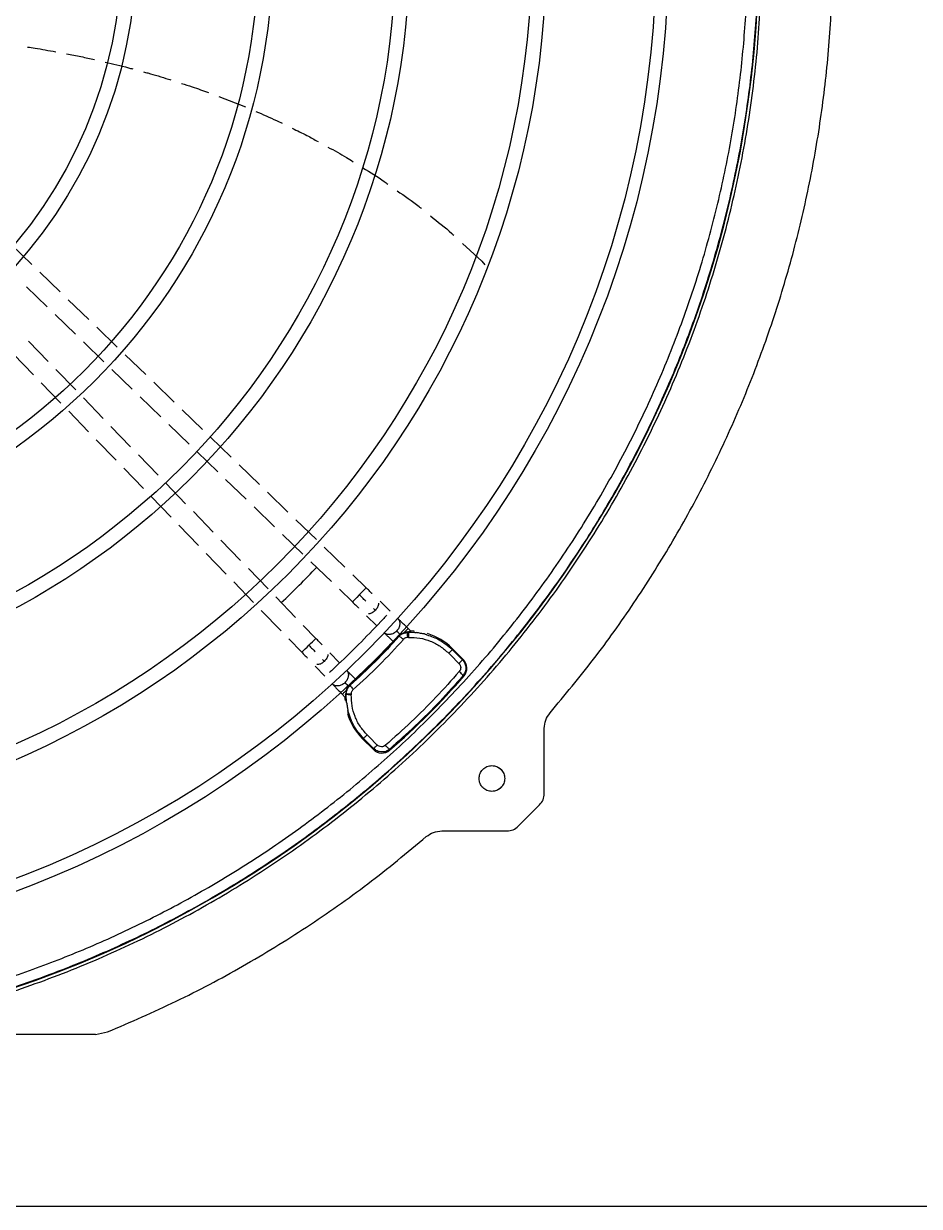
# Model space of a CAD drawing. Extents: x -31 to 236, y -16 to 155.
# Drawn here: x 75.47 to 84.38, y 50.68 to 62.45 of the extents above; entities that cross this region are included whole.
import ezdxf

# ---------------------------------------------------------------- set-up
doc = ezdxf.new("R2010")
doc.units = 0
doc.header["$MEASUREMENT"] = 0
doc.layers.get('0').update_dxf_attribs({"linetype": 'CONTINUOUS'})
doc.layers.add('0_UNIT', color=7, linetype='CONTINUOUS')

msp = doc.modelspace()

# ---------------------------------------------------------------- linework, layer by layer
at = {"color": 7, "linetype": 'Continuous', "lineweight": 25}
for p, q in [((77.40908, 61.72895), (77.67405, 61.62386)), ((75.54585, 60.05599), (75.34169, 60.2534)), ((79.83525, 60.26498), (80.02711, 60.08764)), ((80.02711, 60.08764), (80.05742, 60.05255)), ((75.82936, 59.78186), (75.62527, 59.9792)), ((75.4945, 59.83182), (75.69827, 59.63479)), ((76.11292, 59.50768), (75.90871, 59.70514)), ((75.77744, 59.55824), (75.98175, 59.3607)), ((76.39622, 59.23376), (76.1922, 59.43103)), ((75.70909, 59.08967), (75.51217, 59.29333)), ((76.06029, 59.28476), (76.26415, 59.08764)), ((75.36543, 59.1619), (75.56297, 58.9576)), ((76.68005, 58.95932), (76.47557, 59.15703)), ((75.98311, 58.80627), (75.78613, 59.00999)), ((76.3434, 59.01101), (76.54707, 58.81408)), ((75.63949, 58.87845), (75.83677, 58.67442)), ((76.96286, 58.68587), (76.75964, 58.88237)), ((76.25755, 58.52243), (76.05976, 58.727)), ((76.62667, 58.73712), (76.8307, 58.53984)), ((75.91349, 58.59508), (76.11092, 58.39089)), ((77.24637, 58.41174), (77.04222, 58.60913)), ((76.53023, 58.24042), (76.33342, 58.44397)), ((76.9102, 58.46297), (77.11324, 58.26664)), ((76.18826, 58.3109), (76.3849, 58.10754)), ((77.52974, 58.13776), (77.32576, 58.33498)), ((77.19247, 58.19004), (77.39685, 57.99242)), ((76.80441, 57.95686), (76.60683, 58.1612)), ((77.81337, 57.8635), (77.60917, 58.06095)), ((76.46176, 58.02805), (76.65861, 57.82446)), ((77.07768, 57.67423), (76.88115, 57.87749)), ((77.47595, 57.91594), (77.6793, 57.71932)), ((76.7353, 57.74514), (76.93349, 57.54017)), ((78.09611, 57.59012), (77.89199, 57.78749)), ((77.35231, 57.39021), (77.15439, 57.59489)), ((77.75888, 57.64237), (77.96296, 57.44504)), ((78.37944, 57.31617), (78.17592, 57.51295)), ((77.00996, 57.46108), (77.20643, 57.25788)), ((78.04177, 57.36884), (78.24581, 57.17155)), ((77.62503, 57.10814), (77.42807, 57.31185)), ((78.66265, 57.04233), (78.45835, 57.23987)), ((77.28316, 57.17853), (77.48112, 56.97379)), ((77.89881, 56.82499), (77.70203, 57.02851)), ((78.32536, 57.09464), (78.52851, 56.89821)), ((77.55722, 56.89509), (77.75468, 56.69087)), ((78.87495, 56.83706), (78.7421, 56.96551)), ((78.60793, 56.82142), (78.73807, 56.69558)), ((78.17293, 56.54149), (77.97529, 56.7459)), ((79.11459, 56.60463), (79.01352, 56.70277)), ((77.83112, 56.61181), (78.02785, 56.40835)), ((78.87934, 56.55867), (78.98171, 56.45928)), ((78.375, 56.33251), (78.24928, 56.46254)), ((79.32374, 56.40195), (79.29204, 56.43259)), ((78.1049, 56.32866), (78.23348, 56.19568)), ((79.21533, 56.37006), (79.20241, 56.35772)), ((79.20241, 56.35772), (79.20278, 56.35366)), ((79.28651, 56.39853), (79.25224, 56.39122)), ((79.25333, 56.38519), (79.28701, 56.39308)), ((79.28651, 56.39853), (79.29573, 56.39923)), ((79.28701, 56.39308), (79.28651, 56.39853)), ((79.29628, 56.39338), (79.28701, 56.39308)), ((79.29813, 56.34318), (79.28869, 56.34288)), ((79.29573, 56.39923), (79.29628, 56.39338)), ((79.29628, 56.39338), (79.37657, 56.39049)), ((78.61054, 56.08812), (78.51198, 56.1905)), ((79.69681, 56.18539), (79.7169, 56.1653)), ((79.73263, 56.22073), (79.73189, 56.23257)), ((79.73189, 56.23257), (79.84348, 56.12098)), ((79.83287, 56.12056), (79.73263, 56.22073)), ((78.36719, 56.05708), (78.46519, 55.95528)), ((79.7169, 56.1653), (79.79859, 56.08369)), ((79.84348, 56.12098), (79.83287, 56.12055)), ((79.8496, 55.96065), (79.83866, 55.96012)), ((78.67834, 55.81732), (78.67099, 55.78301)), ((78.69952, 55.85425), (78.71186, 55.86717)), ((78.71611, 55.86698), (78.71186, 55.86717)), ((78.63673, 55.77736), (78.66746, 55.74559)), ((78.67028, 55.77378), (78.67099, 55.78301)), ((78.67638, 55.77347), (78.67028, 55.77378)), ((78.67099, 55.78301), (78.67668, 55.78276)), ((78.67668, 55.78276), (78.67638, 55.77347)), ((78.67926, 55.69318), (78.67638, 55.77347)), ((78.67668, 55.78276), (78.68354, 55.81197)), ((78.727, 55.78119), (78.72669, 55.77175)), ((78.90458, 55.35298), (78.88449, 55.37307)), ((78.98619, 55.27129), (78.90458, 55.35298)), ((80.64847, 54.78704), (80.64847, 55.43666)), ((78.83667, 55.33735), (78.84903, 55.33713)), ((78.94826, 55.22576), (78.83667, 55.33735)), ((78.9492, 55.23688), (78.84903, 55.33713)), ((78.94826, 55.22576), (78.9492, 55.23688)), ((79.10859, 55.21964), (79.10965, 55.23111)), ((80.38901, 54.46236), (80.60235, 54.6757)), ((79.62806, 54.41624), (80.27767, 54.41624)), ((76.18135, 52.39079), (76.30084, 52.41434)), ((76.18135, 52.39079), (73.62464, 52.39079))]:
    msp.add_line(p, q, dxfattribs=at)
at = {"color": 8, "linetype": 'Continuous', "lineweight": 25}
for p, q in [((78.9666, 56.61149), (78.94761, 56.62992)), ((79.45455, 56.37701), (79.48028, 56.36698)), ((79.85425, 55.98767), (79.83866, 55.96012)), ((79.10965, 55.23111), (79.08066, 55.2147))]:
    msp.add_line(p, q, dxfattribs=at)
at = {"color": 8, "linetype": 'Continuous', "lineweight": 25, "flags": 128}
msp.add_lwpolyline([(78.8067, 56.76634), (78.78051, 56.73926), (78.75826, 56.71631), (78.74336, 56.70097), (78.73807, 56.69558), (78.73807, 56.69558)], dxfattribs=at)
for centre, radius in [((71.88574, 63.17881), 9.99706), ((71.88574, 63.1782), 9.87436), ((71.88574, 63.17881), 8.78089), ((71.88574, 63.1782), 8.63615), ((71.88574, 63.1782), 7.41998), ((71.89193, 63.17829), 7.27453), ((71.88574, 63.1782), 6.05846), ((71.88574, 63.1782), 5.9131), ((71.88574, 63.1782), 4.69694), ((71.88574, 63.1782), 4.55158)]:
    msp.add_circle(centre, radius)
at = {"color": 7, "linetype": 'Continuous', "lineweight": 25}
for centre, radius, start, end in [((71.89085, 63.17819), 10.89215, 277.952419, 82.047581), ((71.88759, 63.17623), 8.93423, 313.437539, 316.623841), ((71.89109, 63.17904), 9.76894, 313.118297, 316.88199), ((74.63354, 60.43567), 6.11841, 312.506864, 317.495239), ((74.6334, 60.43582), 6.87283, 310.627711, 319.372428)]:
    msp.add_arc(centre, radius, start, end, dxfattribs=at)
at = {"color": 8, "linetype": 'Continuous', "lineweight": 25}
for centre, radius, start, end in [((74.62217, 60.88598), 6.45294, 315.849598, 316.359274), ((67.31571, 67.66475), 15.83438, 313.946005, 314.301587), ((70.89111, 63.88371), 10.63091, 313.68259, 314.213901)]:
    msp.add_arc(centre, radius, start, end, dxfattribs=at)
at = {"color": 7, "linetype": 'Continuous', "lineweight": 25}
for centre, major_axis, ratio, start_param, end_param in [((79.31458, 55.8142), (-0.01094, 0.5912), 0.99873356, 6.19922493, 6.25533158), ((79.31458, 55.8142), (-0.01094, 0.5912), 0.99873356, 5.47991309, 5.97123283), ((79.75982, 56.0375), (0.11816, 0.00449), 0.99887071, 5.53666029, 7.03005136), ((79.25504, 55.75466), (0.5912, -0.01099), 0.99873837, 3.16909386, 3.23078), ((79.25504, 55.75466), (0.5912, -0.01099), 0.99873837, 3.44852138, 3.94495007), ((79.03174, 55.30942), (0.00447, 0.11816), 0.99886585, 2.39455207, 3.88794044)]:
    msp.add_ellipse(centre, major_axis=major_axis, ratio=ratio, start_param=start_param, end_param=end_param, dxfattribs=at)
for points, knots in [([(64.06045, 55.76677), (64.20298, 55.62104), (64.49012, 55.32745), (64.95497, 54.91627), (65.44755, 54.52574), (65.96883, 54.16095), (66.51685, 53.82377), (67.08958, 53.51716), (67.68438, 53.24364), (68.29787, 53.00559), (68.92704, 52.80476), (69.56856, 52.64254), (70.21882, 52.52), (70.87411, 52.43768), (71.53082, 52.39572), (72.18551, 52.3938), (72.83406, 52.43119), (73.47307, 52.50667), (74.09935, 52.61862), (74.71068, 52.76533), (75.30458, 52.94481), (75.88188, 53.15593), (76.44628, 53.39943), (77.00099, 53.67733), (77.54584, 53.99099), (78.07765, 54.3402), (78.59363, 54.72463), (79.09036, 55.14329), (79.56453, 55.59471), (80.01264, 56.07661), (80.43199, 56.58684), (80.82002, 57.12284), (81.17443, 57.68163), (81.49333, 58.25998), (81.77526, 58.85458), (82.01924, 59.46211), (82.22444, 60.07849), (82.39071, 60.70008), (82.5184, 61.32334), (82.60825, 61.94558), (82.66122, 62.56375), (82.67864, 63.17819), (82.66122, 63.79263), (82.60825, 64.41079), (82.5184, 65.03303), (82.39072, 65.6563), (82.22444, 66.27789), (82.01925, 66.89427), (81.77527, 67.50179), (81.49334, 68.09639), (81.17444, 68.67475), (80.82002, 69.23354), (80.43199, 69.76953), (80.01265, 70.27976), (79.56454, 70.76167), (79.09037, 71.21309), (78.59364, 71.63175), (78.07766, 72.01619), (77.54585, 72.36538), (77.001, 72.67906), (76.44629, 72.95696), (75.88189, 73.20046), (75.30459, 73.41158), (74.71069, 73.59105), (74.09937, 73.73777), (73.47308, 73.84972), (72.83407, 73.9252), (72.18552, 73.96259), (71.53084, 73.96067), (70.87413, 73.91871), (70.21883, 73.8364), (69.56857, 73.71385), (68.92705, 73.55164), (68.29789, 73.3508), (67.6844, 73.11276), (67.08959, 72.83923), (66.51686, 72.53262), (65.96884, 72.19545), (65.44757, 71.83066), (64.95499, 71.44013), (64.49013, 71.02895), (64.20298, 70.73535), (64.06045, 70.58962)], [0, 0, 0, 0, 0.01189592, 0.02396584, 0.03619649, 0.04857359, 0.06108194, 0.07373471, 0.0864717, 0.09927432, 0.11212355, 0.12500004, 0.13787625, 0.15072533, 0.16352795, 0.17626509, 0.18891813, 0.20142621, 0.21380317, 0.22603385, 0.23810393, 0.25000004, 0.2618959, 0.27396585, 0.28619652, 0.29857361, 0.31108196, 0.32373474, 0.33647171, 0.34927432, 0.36212355, 0.37500004, 0.38787624, 0.40072531, 0.41352793, 0.42626506, 0.4389181, 0.45142619, 0.46380314, 0.47603381, 0.48810388, 0.50000001, 0.51189586, 0.52396581, 0.53619649, 0.54857357, 0.56108191, 0.57373469, 0.58647168, 0.59927428, 0.6121235, 0.62499999, 0.63787621, 0.65072529, 0.66352791, 0.67626502, 0.68891805, 0.70142614, 0.71380312, 0.72603376, 0.73810387, 0.74999998, 0.76189582, 0.77396578, 0.78619645, 0.79857355, 0.81108188, 0.82373468, 0.83647168, 0.84927427, 0.86212351, 0.87499998, 0.88787621, 0.90072531, 0.91352792, 0.92626504, 0.93891808, 0.95142617, 0.96380314, 0.97603381, 0.98810396, 1, 1, 1, 1]), ([(73.36943, 52.3908), (73.58385, 52.42397), (74.01271, 52.4903), (74.647, 52.63831), (75.27182, 52.8212), (75.88447, 53.04183), (76.48288, 53.29846), (77.06487, 53.59043), (77.62839, 53.91664), (78.17142, 54.27593), (78.69201, 54.66702), (79.18831, 55.08851), (79.65855, 55.5389), (80.10104, 56.01657), (80.5142, 56.51983), (80.89656, 57.04687), (81.24675, 57.5958), (81.56353, 58.16468), (81.84575, 58.75147), (82.09242, 59.35406), (82.30265, 59.97032), (82.47569, 60.59804), (82.61092, 61.23497), (82.70786, 61.87884), (82.76616, 62.52735), (82.78562, 63.17819), (82.76616, 63.82903), (82.70786, 64.47754), (82.61092, 65.12141), (82.47569, 65.75835), (82.30265, 66.38606), (82.09242, 67.00232), (81.84576, 67.60492), (81.56353, 68.1917), (81.24676, 68.76058), (80.89656, 69.30952), (80.5142, 69.83655), (80.10104, 70.33981), (79.65855, 70.81748), (79.18832, 71.26787), (78.69202, 71.68936), (78.17143, 72.08045), (77.6284, 72.43974), (77.06488, 72.76595), (76.48289, 73.05793), (75.88448, 73.31456), (75.27183, 73.53519), (74.64701, 73.71808), (74.01272, 73.86608), (73.58386, 73.93242), (73.36944, 73.96559)], [0, 0, 0, 0, 0.02083334, 0.04166665, 0.06250003, 0.08333335, 0.10416665, 0.125, 0.1458333, 0.16666668, 0.18749997, 0.20833336, 0.22916668, 0.25000001, 0.27083332, 0.29166664, 0.31250001, 0.33333334, 0.35416664, 0.37499996, 0.39583334, 0.41666666, 0.43749998, 0.4583333, 0.47916665, 0.5, 0.5208333, 0.54166664, 0.5625, 0.58333332, 0.60416664, 0.62499998, 0.64583333, 0.66666665, 0.68749999, 0.70833331, 0.72916664, 0.74999997, 0.77083333, 0.79166666, 0.81249999, 0.83333331, 0.85416669, 0.875, 0.89583335, 0.91666666, 0.9375, 0.95833334, 0.97916668, 1, 1, 1, 1]), ([(73.62464, 52.39079), (73.8775, 52.43684), (74.38321, 52.52893), (75.12705, 52.73443), (75.85538, 52.98804), (76.5638, 53.29339), (77.249, 53.64764), (77.90749, 54.04939), (78.53604, 54.49653), (79.1315, 54.98689), (79.69091, 55.51799), (80.21149, 56.08721), (80.69065, 56.69171), (81.126, 57.32848), (81.51539, 57.99436), (81.85686, 58.68603), (82.14872, 59.40006), (82.38953, 60.13288), (82.57807, 60.88085), (82.71342, 61.64026), (82.7949, 62.40731), (82.82211, 63.1782), (82.7949, 63.9491), (82.71342, 64.71615), (82.57807, 65.47556), (82.38952, 66.22353), (82.14871, 66.95635), (81.85685, 67.67037), (81.51538, 68.36204), (81.12599, 69.02792), (80.69064, 69.6647), (80.21148, 70.2692), (79.6909, 70.83841), (79.13149, 71.36952), (78.53603, 71.85987), (77.90748, 72.30701), (77.24898, 72.70876), (76.56379, 73.06301), (75.85537, 73.36835), (75.12703, 73.62197), (74.3832, 73.82747), (73.87748, 73.91956), (73.62462, 73.9656)], [0, 0, 0, 0, 0.02500002, 0.05000002, 0.07500002, 0.10000003, 0.12499999, 0.15000004, 0.17499999, 0.20000003, 0.22500003, 0.25, 0.27500001, 0.30000002, 0.325, 0.35000002, 0.375, 0.4, 0.42500002, 0.45000001, 0.47500003, 0.50000003, 0.52499999, 0.55000001, 0.57500001, 0.6, 0.62500003, 0.65, 0.67500002, 0.70000003, 0.72500002, 0.75000002, 0.77499999, 0.80000001, 0.825, 0.85000003, 0.87500003, 0.89999998, 0.92500001, 0.95, 0.975, 1, 1, 1, 1]), ([(80.70561, 55.59069), (80.85238, 55.7673), (81.14591, 56.12052), (81.54548, 56.6822), (81.91342, 57.26473), (82.24562, 57.8685), (82.54169, 58.49074), (82.80038, 59.12944), (83.02083, 59.78232), (83.20225, 60.44711), (83.34403, 61.12146), (83.44565, 61.80302), (83.50677, 62.4894), (83.52716, 63.1782), (83.50677, 63.86699), (83.44565, 64.55337), (83.34403, 65.23493), (83.20225, 65.90928), (83.02083, 66.57407), (82.80038, 67.22695), (82.54169, 67.86565), (82.24562, 68.48789), (81.91342, 69.09166), (81.54548, 69.67419), (81.14591, 70.23587), (80.85238, 70.58909), (80.70561, 70.7657)], [0, 0, 0, 0, 0.04166672, 0.08333338, 0.12500007, 0.16666672, 0.20833335, 0.25000008, 0.29166671, 0.33333336, 0.37500001, 0.41666672, 0.45833338, 0.50000004, 0.54166669, 0.58333335, 0.62499999, 0.66666668, 0.70833333, 0.74999999, 0.79166669, 0.83333335, 0.87499997, 0.91666669, 0.95833332, 1, 1, 1, 1]), ([(75.50324, 62.22056), (75.52822, 62.21692), (75.61988, 62.20357), (75.71532, 62.18633), (75.78475, 62.17378)], [0, 0, 0, 0, 0.27254447, 1, 1, 1, 1]), ([(75.89204, 62.15331), (75.93984, 62.14425), (76.03142, 62.12689), (76.12508, 62.10569), (76.16985, 62.09555)], [0, 0, 0, 0, 0.52187415, 1, 1, 1, 1]), ([(76.27743, 62.07153), (76.35442, 62.05333), (76.44597, 62.03169), (76.53772, 62.00652), (76.55233, 62.00252)], [0, 0, 0, 0, 0.84086718, 1, 1, 1, 1]), ([(76.65907, 61.97345), (76.67289, 61.96971), (76.7559, 61.94721), (76.84714, 61.9205), (76.9238, 61.89552), (76.93194, 61.89287)], [0, 0, 0, 0, 0.15146226, 0.90989289, 1, 1, 1, 1]), ([(77.03673, 61.85885), (77.07261, 61.84744), (77.16263, 61.81881), (77.25127, 61.78621), (77.30457, 61.7666)], [0, 0, 0, 0, 0.39868758, 1, 1, 1, 1]), ([(77.77623, 61.57952), (77.84565, 61.55021), (77.93391, 61.51295), (78.01955, 61.47046), (78.03784, 61.46139)], [0, 0, 0, 0, 0.78644981, 1, 1, 1, 1]), ([(78.13908, 61.41171), (78.18827, 61.38844), (78.27549, 61.34716), (78.35915, 61.2995), (78.39564, 61.27871)], [0, 0, 0, 0, 0.56385914, 1, 1, 1, 1]), ([(78.49473, 61.22369), (78.55724, 61.19074), (78.643, 61.14553), (78.72413, 61.093), (78.74613, 61.07876)], [0, 0, 0, 0, 0.72879103, 1, 1, 1, 1]), ([(78.84253, 61.01745), (78.91481, 60.97403), (78.99936, 60.92324), (79.07868, 60.86531), (79.09019, 60.8569)], [0, 0, 0, 0, 0.854826, 1, 1, 1, 1]), ([(79.18394, 60.78905), (79.25808, 60.73839), (79.33999, 60.6824), (79.41616, 60.61964), (79.42339, 60.61368)], [0, 0, 0, 0, 0.9049803, 1, 1, 1, 1]), ([(79.51415, 60.53931), (79.58729, 60.48263), (79.66723, 60.42067), (79.74085, 60.35227), (79.74711, 60.34645)], [0, 0, 0, 0, 0.91495243, 1, 1, 1, 1]), ([(78.87038, 56.70475), (78.85872, 56.71602), (78.83789, 56.73618), (78.81624, 56.75712), (78.8067, 56.76634)], [0, 0, 0, 0, 0.55959472, 1, 1, 1, 1]), ([(78.93478, 56.77915), (78.93409, 56.77983), (78.92515, 56.78849), (78.90468, 56.8083), (78.88483, 56.8275), (78.8749, 56.8371)], [0, 0, 0, 0, 0.04042727, 0.52004872, 1, 1, 1, 1]), ([(78.73807, 56.69558), (78.74799, 56.68599), (78.76781, 56.66682), (78.78903, 56.64629), (78.79866, 56.63695), (78.80011, 56.63555)], [0, 0, 0, 0, 0.45955348, 0.91864064, 1, 1, 1, 1]), ([(79.05041, 56.53012), (79.0446, 56.5243), (79.03438, 56.51409), (79.02566, 56.5056), (79.0219, 56.50194)], [0, 0, 0, 0, 0.56927563, 1, 1, 1, 1]), ([(79.0784, 56.5628), (79.07484, 56.55852), (79.06649, 56.54849), (79.05626, 56.53681), (79.05041, 56.53012)], [0, 0, 0, 0, 0.42766619, 1, 1, 1, 1]), ([(79.29204, 56.43259), (79.28206, 56.44225), (79.26209, 56.46156), (79.23393, 56.48882), (79.20859, 56.51337), (79.1958, 56.52578), (79.1894, 56.53199)], [0, 0, 0, 0, 0.25017208, 0.50011475, 0.74998553, 1, 1, 1, 1]), ([(79.21533, 56.37006), (79.20712, 56.37801), (79.19245, 56.39221), (79.18251, 56.40185), (79.17814, 56.40609)], [0, 0, 0, 0, 0.55979484, 1, 1, 1, 1]), ([(78.436, 56.26937), (78.43431, 56.27112), (78.4247, 56.28108), (78.40383, 56.30268), (78.38461, 56.32257), (78.375, 56.33251)], [0, 0, 0, 0, 0.09629337, 0.54799298, 1, 1, 1, 1]), ([(79.20278, 56.35366), (79.12532, 56.26892), (78.97038, 56.09944), (78.80086, 55.94446), (78.71611, 55.86698)], [0, 0, 0, 0, 0.50000174, 1, 1, 1, 1]), ([(78.74707, 55.82397), (78.83399, 55.90335), (79.00783, 56.06211), (79.16655, 56.23591), (79.24592, 56.32281)], [0, 0, 0, 0, 0.49999826, 1, 1, 1, 1]), ([(79.05226, 56.39078), (79.05823, 56.38498), (79.07016, 56.3734), (79.0935, 56.35079), (79.11943, 56.32568), (79.138, 56.30771), (79.14729, 56.29873)], [0, 0, 0, 0, 0.25012281, 0.50000057, 0.74998294, 1, 1, 1, 1]), ([(79.14616, 56.30081), (79.14626, 56.30065), (79.14652, 56.30026), (79.15117, 56.30426), (79.15947, 56.3122), (79.1716, 56.32454), (79.18624, 56.34), (79.19704, 56.35182), (79.20241, 56.35772)], [0, 0, 0, 0, 0.11173622, 0.27354644, 0.4507769, 0.63775233, 0.81954481, 1, 1, 1, 1]), ([(79.24592, 56.32281), (79.24082, 56.32715), (79.23029, 56.33611), (79.21649, 56.3466), (79.20628, 56.35328), (79.20392, 56.35353), (79.20278, 56.35366)], [0, 0, 0, 0, 0.24189375, 0.50003536, 0.75816415, 1, 1, 1, 1]), ([(79.21533, 56.37006), (79.22085, 56.37423), (79.23262, 56.38313), (79.24544, 56.38842), (79.25224, 56.39122)], [0, 0, 0, 0, 0.46912734, 1, 1, 1, 1]), ([(79.28869, 56.34288), (79.28468, 56.34252), (79.27659, 56.34178), (79.26511, 56.33749), (79.25448, 56.3314), (79.24876, 56.32566), (79.24592, 56.32281)], [0, 0, 0, 0, 0.24780677, 0.49940517, 0.75117, 1, 1, 1, 1]), ([(79.28869, 56.34288), (79.28848, 56.34946), (79.28806, 56.36262), (79.28752, 56.37864), (79.28713, 56.39005), (79.28705, 56.39207), (79.28701, 56.39308)], [0, 0, 0, 0, 0.25000515, 0.50000345, 0.75000652, 1, 1, 1, 1]), ([(79.32279, 56.40256), (79.32295, 56.4025), (79.32373, 56.40218), (79.32188, 56.40164), (79.3152, 56.40069), (79.30376, 56.39983), (79.29573, 56.39923)], [0, 0, 0, 0, 0.05444134, 0.26679283, 0.48473064, 1, 1, 1, 1]), ([(79.29628, 56.39338), (79.29634, 56.39237), (79.29645, 56.39034), (79.29688, 56.37894), (79.29745, 56.36292), (79.2979, 56.34976), (79.29813, 56.34318)], [0, 0, 0, 0, 0.25000525, 0.49999534, 0.74999478, 1, 1, 1, 1]), ([(79.29813, 56.34318), (79.33494, 56.3422), (79.40856, 56.34024), (79.51503, 56.30868), (79.61427, 56.25883), (79.66929, 56.20987), (79.69681, 56.18539)], [0, 0, 0, 0, 0.24999331, 0.49999248, 0.74999467, 1, 1, 1, 1]), ([(79.35108, 56.3948), (79.35141, 56.39452), (79.35206, 56.39397), (79.35974, 56.39276), (79.36858, 56.39158), (79.3748, 56.39074), (79.37657, 56.39049)], [0, 0, 0, 0, 0.28746918, 0.57419112, 0.87831567, 1, 1, 1, 1]), ([(79.45455, 56.37701), (79.44914, 56.37797), (79.43787, 56.37997), (79.4245, 56.3819), (79.41032, 56.38428), (79.3955, 56.38722), (79.38284, 56.38941), (79.37657, 56.39049)], [0, 0, 0, 0, 0.22403676, 0.4664933, 0.48175145, 0.7432779, 1, 1, 1, 1]), ([(79.45455, 56.37701), (79.45953, 56.37596), (79.46952, 56.37385), (79.47778, 56.37227), (79.47901, 56.37246), (79.47951, 56.37253)], [0, 0, 0, 0, 0.37193442, 0.74511645, 1, 1, 1, 1]), ([(79.48028, 56.36698), (79.52179, 56.35354), (79.61607, 56.32301), (79.6908, 56.25743), (79.73263, 56.22073)], [0, 0, 0, 0, 0.44028918, 1, 1, 1, 1]), ([(78.23348, 56.19568), (78.24306, 56.18577), (78.2622, 56.16597), (78.28174, 56.14573), (78.29017, 56.137), (78.29065, 56.13651)], [0, 0, 0, 0, 0.48577429, 0.97107325, 1, 1, 1, 1]), ([(78.30446, 56.26409), (78.31619, 56.25196), (78.33714, 56.23028), (78.3572, 56.20952), (78.36602, 56.20039)], [0, 0, 0, 0, 0.56004536, 1, 1, 1, 1]), ([(79.73263, 56.22073), (79.73195, 56.22011), (79.73059, 56.21886), (79.72247, 56.21088), (79.71097, 56.19951), (79.70153, 56.1901), (79.69681, 56.18539)], [0, 0, 0, 0, 0.25000529, 0.50000003, 0.750004, 1, 1, 1, 1]), ([(79.79858, 56.08369), (79.79925, 56.083), (79.80186, 56.08032), (79.80646, 56.07438), (79.81322, 56.0621), (79.81747, 56.04358), (79.8141, 56.02078), (79.80561, 56.00847), (79.80135, 56.00229)], [0, 0, 0, 0, 0.03219134, 0.12542244, 0.25076508, 0.49987172, 0.74928494, 1, 1, 1, 1]), ([(79.83287, 56.12056), (79.83238, 56.11975), (79.83138, 56.11815), (79.82373, 56.1097), (79.8126, 56.09796), (79.80326, 56.08845), (79.79859, 56.08369)], [0, 0, 0, 0, 0.25000323, 0.49999178, 0.74999887, 1, 1, 1, 1]), ([(79.83287, 56.12055), (79.84217, 56.10903), (79.8608, 56.08592), (79.86911, 56.04267), (79.86684, 56.00784), (79.85685, 55.99184), (79.85425, 55.98767)], [0, 0, 0, 0, 0.30374926, 0.60898835, 0.89811812, 1, 1, 1, 1]), ([(78.54008, 56.01978), (78.53339, 56.01393), (78.5217, 56.0037), (78.51166, 55.99533), (78.50736, 55.99176)], [0, 0, 0, 0, 0.57226523, 1, 1, 1, 1]), ([(78.56823, 56.04826), (78.56456, 56.0445), (78.55609, 56.03579), (78.54588, 56.02558), (78.54008, 56.01978)], [0, 0, 0, 0, 0.43208924, 1, 1, 1, 1]), ([(78.77065, 55.92206), (78.76169, 55.93133), (78.74377, 55.94987), (78.71877, 55.97576), (78.69628, 55.99907), (78.6848, 56.01099), (78.67905, 56.01696)], [0, 0, 0, 0, 0.25014044, 0.50015301, 0.74999641, 1, 1, 1, 1]), ([(79.80135, 56.00229), (79.725, 55.91663), (79.57179, 55.74471), (79.32561, 55.49856), (79.15347, 55.3451), (79.0676, 55.26855)], [0, 0, 0, 0, 0.33231799, 0.66694553, 1, 1, 1, 1]), ([(79.83866, 55.96012), (79.76256, 55.87484), (79.61024, 55.70414), (79.3657, 55.4596), (79.19495, 55.30723), (79.10965, 55.23111)], [0, 0, 0, 0, 0.33313451, 0.66686549, 1, 1, 1, 1]), ([(79.83866, 55.96012), (79.83852, 55.96144), (79.83824, 55.96419), (79.83009, 55.97448), (79.8173, 55.98787), (79.80654, 55.9976), (79.80135, 56.00229)], [0, 0, 0, 0, 0.24107498, 0.49981908, 0.7586658, 1, 1, 1, 1]), ([(78.53723, 55.88044), (78.54344, 55.87399), (78.55587, 55.86109), (78.58045, 55.83562), (78.60775, 55.80735), (78.6271, 55.78733), (78.63678, 55.77732)], [0, 0, 0, 0, 0.25012618, 0.50004555, 0.74994553, 1, 1, 1, 1]), ([(78.66356, 55.89151), (78.66912, 55.88574), (78.67907, 55.87542), (78.69326, 55.86074), (78.69952, 55.85425)], [0, 0, 0, 0, 0.55832762, 1, 1, 1, 1]), ([(78.67834, 55.81732), (78.68116, 55.82413), (78.68646, 55.83696), (78.69535, 55.84873), (78.69952, 55.85425)], [0, 0, 0, 0, 0.53088575, 1, 1, 1, 1]), ([(78.71186, 55.86717), (78.71775, 55.87254), (78.72957, 55.88332), (78.74484, 55.8978), (78.7572, 55.90992), (78.7654, 55.91849), (78.76935, 55.92311), (78.76871, 55.92313), (78.7685, 55.92314)], [0, 0, 0, 0, 0.18091213, 0.36316203, 0.5452202, 0.72826249, 0.90957077, 1, 1, 1, 1]), ([(78.71611, 55.86698), (78.71624, 55.86585), (78.71653, 55.86353), (78.72324, 55.85335), (78.73376, 55.83959), (78.74273, 55.82906), (78.74707, 55.82397)], [0, 0, 0, 0, 0.24185407, 0.49998639, 0.75812741, 1, 1, 1, 1]), ([(78.727, 55.78119), (78.72736, 55.7852), (78.7281, 55.79329), (78.73239, 55.80477), (78.73848, 55.8154), (78.74422, 55.82112), (78.74707, 55.82397)], [0, 0, 0, 0, 0.24784927, 0.4994389, 0.75119496, 1, 1, 1, 1]), ([(78.67028, 55.77378), (78.66965, 55.76572), (78.66876, 55.75427), (78.66777, 55.74752), (78.66719, 55.74565), (78.66686, 55.74643), (78.66679, 55.7466)], [0, 0, 0, 0, 0.51288806, 0.7297074, 0.94127034, 1, 1, 1, 1]), ([(78.67926, 55.69318), (78.67856, 55.69834), (78.67727, 55.70784), (78.67584, 55.71726), (78.67519, 55.71813), (78.67486, 55.71858)], [0, 0, 0, 0, 0.36681539, 0.67605272, 1, 1, 1, 1]), ([(78.72669, 55.77175), (78.7201, 55.77197), (78.70694, 55.77241), (78.69089, 55.77295), (78.67946, 55.77334), (78.67741, 55.77343), (78.67638, 55.77347)], [0, 0, 0, 0, 0.24999916, 0.4999941, 0.75000687, 1, 1, 1, 1]), ([(78.67668, 55.78276), (78.67771, 55.78273), (78.67976, 55.78267), (78.6912, 55.78232), (78.70725, 55.78181), (78.72041, 55.7814), (78.727, 55.78119)], [0, 0, 0, 0, 0.25000933, 0.50000468, 0.75001273, 1, 1, 1, 1]), ([(78.88449, 55.37307), (78.86001, 55.40058), (78.81105, 55.45561), (78.76119, 55.55484), (78.72962, 55.66131), (78.72767, 55.73494), (78.72669, 55.77175)], [0, 0, 0, 0, 0.2500021, 0.49999957, 0.75000041, 1, 1, 1, 1]), ([(78.67927, 55.69318), (78.68036, 55.68692), (78.68256, 55.67427), (78.68551, 55.65946), (78.68689, 55.65117), (78.68748, 55.64763), (78.68854, 55.64102), (78.69028, 55.62914), (78.69179, 55.62062), (78.69275, 55.61521)], [0, 0, 0, 0, 0.25661028, 0.51806095, 0.53325305, 0.55987764, 0.6474537, 0.77620281, 1, 1, 1, 1]), ([(78.84903, 55.33713), (78.81264, 55.37913), (78.74152, 55.46121), (78.70874, 55.56469), (78.69274, 55.61521)], [0, 0, 0, 0, 0.51171563, 1, 1, 1, 1]), ([(78.69713, 55.59015), (78.6972, 55.59094), (78.69735, 55.59253), (78.69558, 55.60165), (78.69369, 55.61067), (78.69274, 55.61521)], [0, 0, 0, 0, 0.33193936, 0.66326982, 1, 1, 1, 1]), ([(80.64847, 55.43666), (80.65108, 55.46489), (80.6563, 55.52137), (80.68918, 55.56758), (80.70561, 55.59069)], [0, 0, 0, 0, 0.49999891, 1, 1, 1, 1]), ([(78.84904, 55.33713), (78.84967, 55.33783), (78.85095, 55.33921), (78.85896, 55.34737), (78.87036, 55.35889), (78.87978, 55.36835), (78.88449, 55.37307)], [0, 0, 0, 0, 0.25000204, 0.49999766, 0.75003259, 1, 1, 1, 1]), ([(78.9492, 55.23688), (78.95002, 55.23739), (78.95165, 55.23842), (78.96014, 55.24611), (78.9719, 55.25727), (78.98143, 55.26662), (78.98619, 55.27129)], [0, 0, 0, 0, 0.24999913, 0.50000179, 0.74999083, 1, 1, 1, 1]), ([(79.08066, 55.2147), (79.07695, 55.21241), (79.06139, 55.20277), (79.02707, 55.20069), (78.98384, 55.20894), (78.96073, 55.22758), (78.9492, 55.23688)], [0, 0, 0, 0, 0.09153636, 0.38398445, 0.69274822, 1, 1, 1, 1]), ([(79.0676, 55.26855), (79.06143, 55.26428), (79.04911, 55.25578), (79.02629, 55.25241), (79.00509, 55.25728), (78.99224, 55.26543), (78.98688, 55.27062), (78.98619, 55.27129)], [0, 0, 0, 0, 0.25092605, 0.50051545, 0.74980489, 0.96748966, 1, 1, 1, 1]), ([(79.10965, 55.23111), (79.10834, 55.23126), (79.10562, 55.23157), (79.09537, 55.23977), (79.08201, 55.2526), (79.07229, 55.26336), (79.0676, 55.26855)], [0, 0, 0, 0, 0.24124631, 0.50005604, 0.75884618, 1, 1, 1, 1]), ([(79.99869, 54.9379), (80.00062, 54.95467), (80.00447, 54.9882), (80.0341, 55.03085), (80.07645, 55.05935), (80.12682, 55.06936), (80.17718, 55.05935), (80.21953, 55.03085), (80.24916, 54.9882), (80.25301, 54.95467), (80.25494, 54.9379)], [0, 0, 0, 0, 0.12499913, 0.24999634, 0.37500168, 0.50000081, 0.62499994, 0.7500004, 0.87500087, 1, 1, 1, 1]), ([(80.12604, 55.06602), (80.14282, 55.0641), (80.1764, 55.06024), (80.21875, 55.03061), (80.24838, 54.98826), (80.25223, 54.95469), (80.25416, 54.9379)], [0, 0, 0, 0, 0.24999867, 0.5, 0.75000133, 1, 1, 1, 1]), ([(80.25494, 54.9379), (80.25301, 54.92113), (80.24916, 54.88759), (80.21953, 54.84494), (80.17718, 54.81644), (80.12682, 54.80643), (80.07645, 54.81645), (80.0341, 54.84494), (80.00447, 54.88759), (80.00062, 54.92113), (79.99869, 54.9379)], [0, 0, 0, 0, 0.12500398, 0.25000353, 0.37499983, 0.49999919, 0.62499856, 0.74999973, 0.87499602, 1, 1, 1, 1]), ([(80.25416, 54.9379), (80.25223, 54.92111), (80.24838, 54.88753), (80.21875, 54.84518), (80.1764, 54.81555), (80.14282, 54.8117), (80.12604, 54.80977)], [0, 0, 0, 0, 0.25000835, 0.50000787, 0.75000087, 1, 1, 1, 1]), ([(80.60235, 54.6757), (80.6155, 54.69199), (80.64181, 54.72458), (80.64625, 54.76622), (80.64847, 54.78704)], [0, 0, 0, 0, 0.49999369, 1, 1, 1, 1]), ([(79.47402, 54.3591), (79.49713, 54.37554), (79.54335, 54.40841), (79.59982, 54.41363), (79.62806, 54.41624)], [0, 0, 0, 0, 0.49999898, 1, 1, 1, 1]), ([(80.27767, 54.41624), (80.29849, 54.41846), (80.34013, 54.42291), (80.37272, 54.44921), (80.38901, 54.46236)], [0, 0, 0, 0, 0.50001348, 1, 1, 1, 1]), ([(76.30084, 52.41434), (76.52963, 52.51318), (76.9872, 52.71086), (77.64778, 53.0623), (78.28528, 53.45301), (78.89827, 53.8821), (79.2821, 54.2001), (79.47402, 54.3591)], [0, 0, 0, 0, 0.1999999, 0.39999985, 0.59999953, 0.79999972, 1, 1, 1, 1])]:
    msp.add_open_spline(points, degree=3, knots=knots, dxfattribs=at)
at = {"color": 8, "linetype": 'Continuous', "lineweight": 25}
for points, knots in [([(78.87488, 56.83708), (78.87389, 56.83602), (78.87189, 56.83389), (78.85615, 56.81755), (78.83359, 56.79416), (78.81567, 56.77561), (78.8067, 56.76634)], [0, 0, 0, 0, 0.24927352, 0.49951688, 0.74976125, 1, 1, 1, 1]), ([(78.99741, 56.68469), (78.99774, 56.68238), (78.99967, 56.66907), (78.99022, 56.64157), (78.97447, 56.62152), (78.9666, 56.61149)], [0, 0, 0, 0, 0.09475033, 0.54737631, 1, 1, 1, 1]), ([(78.9666, 56.61149), (78.95685, 56.60333), (78.93736, 56.587), (78.91132, 56.57665), (78.89901, 56.57782), (78.8978, 56.57794)], [0, 0, 0, 0, 0.47424461, 0.9484622, 1, 1, 1, 1]), ([(79.18935, 56.53197), (79.19579, 56.52371), (79.20871, 56.50715), (79.21181, 56.47257), (79.20245, 56.4364), (79.18624, 56.41619), (79.17814, 56.40609)], [0, 0, 0, 0, 0.24876931, 0.49917828, 0.74958665, 1, 1, 1, 1]), ([(79.17814, 56.40609), (79.16834, 56.39768), (79.14875, 56.38085), (79.11242, 56.36984), (79.07942, 56.37331), (79.05789, 56.38182), (79.05234, 56.39074), (79.0523, 56.3908)], [0, 0, 0, 0, 0.24958696, 0.49917855, 0.74877366, 0.99836904, 1, 1, 1, 1]), ([(79.20278, 56.35366), (79.2087, 56.35937), (79.22038, 56.37067), (79.23767, 56.38225), (79.24948, 56.38447), (79.25333, 56.38519)], [0, 0, 0, 0, 0.40859397, 0.80714936, 1, 1, 1, 1]), ([(78.49264, 56.17172), (78.49273, 56.17084), (78.49384, 56.15886), (78.4835, 56.13317), (78.4672, 56.11369), (78.45905, 56.10395)], [0, 0, 0, 0, 0.03813491, 0.51905637, 1, 1, 1, 1]), ([(78.45905, 56.10395), (78.44902, 56.09606), (78.42897, 56.08029), (78.40117, 56.07083), (78.38758, 56.07281), (78.38501, 56.07319)], [0, 0, 0, 0, 0.4477343, 0.89548805, 1, 1, 1, 1]), ([(78.44044, 56.12327), (78.44077, 56.12292), (78.44805, 56.11537), (78.45368, 56.10952), (78.45905, 56.10395)], [0, 0, 0, 0, 0.04601476, 1, 1, 1, 1]), ([(78.67901, 56.01693), (78.68516, 56.00846), (78.69751, 55.99148), (78.69945, 55.95682), (78.68888, 55.92099), (78.672, 55.90134), (78.66356, 55.89151)], [0, 0, 0, 0, 0.24872936, 0.49915523, 0.74957319, 1, 1, 1, 1]), ([(78.66356, 55.89151), (78.65349, 55.88343), (78.63334, 55.86727), (78.59667, 55.85749), (78.56374, 55.86206), (78.54266, 55.87133), (78.53731, 55.8804), (78.53728, 55.88046)], [0, 0, 0, 0, 0.24958277, 0.49916059, 0.74873387, 0.99830892, 1, 1, 1, 1]), ([(78.63705, 55.77758), (78.63697, 55.7775), (78.63646, 55.777), (78.63888, 55.7793), (78.64438, 55.78457), (78.65325, 55.79311), (78.66456, 55.80401), (78.67375, 55.81288), (78.67834, 55.81732)], [0, 0, 0, 0, 0.0377934, 0.23023493, 0.4226848, 0.61511494, 0.80756027, 1, 1, 1, 1]), ([(78.68354, 55.81197), (78.68451, 55.81741), (78.6869, 55.83079), (78.69908, 55.84947), (78.71038, 55.86109), (78.71611, 55.86698)], [0, 0, 0, 0, 0.25259076, 0.6209896, 1, 1, 1, 1])]:
    msp.add_open_spline(points, degree=3, knots=knots, dxfattribs=at)
at = {"layer": '0_UNIT'}
msp.add_line((116.42318, 50.67829), (27.36068, 50.67829), dxfattribs=at)

doc.saveas('drawing.dxf')
